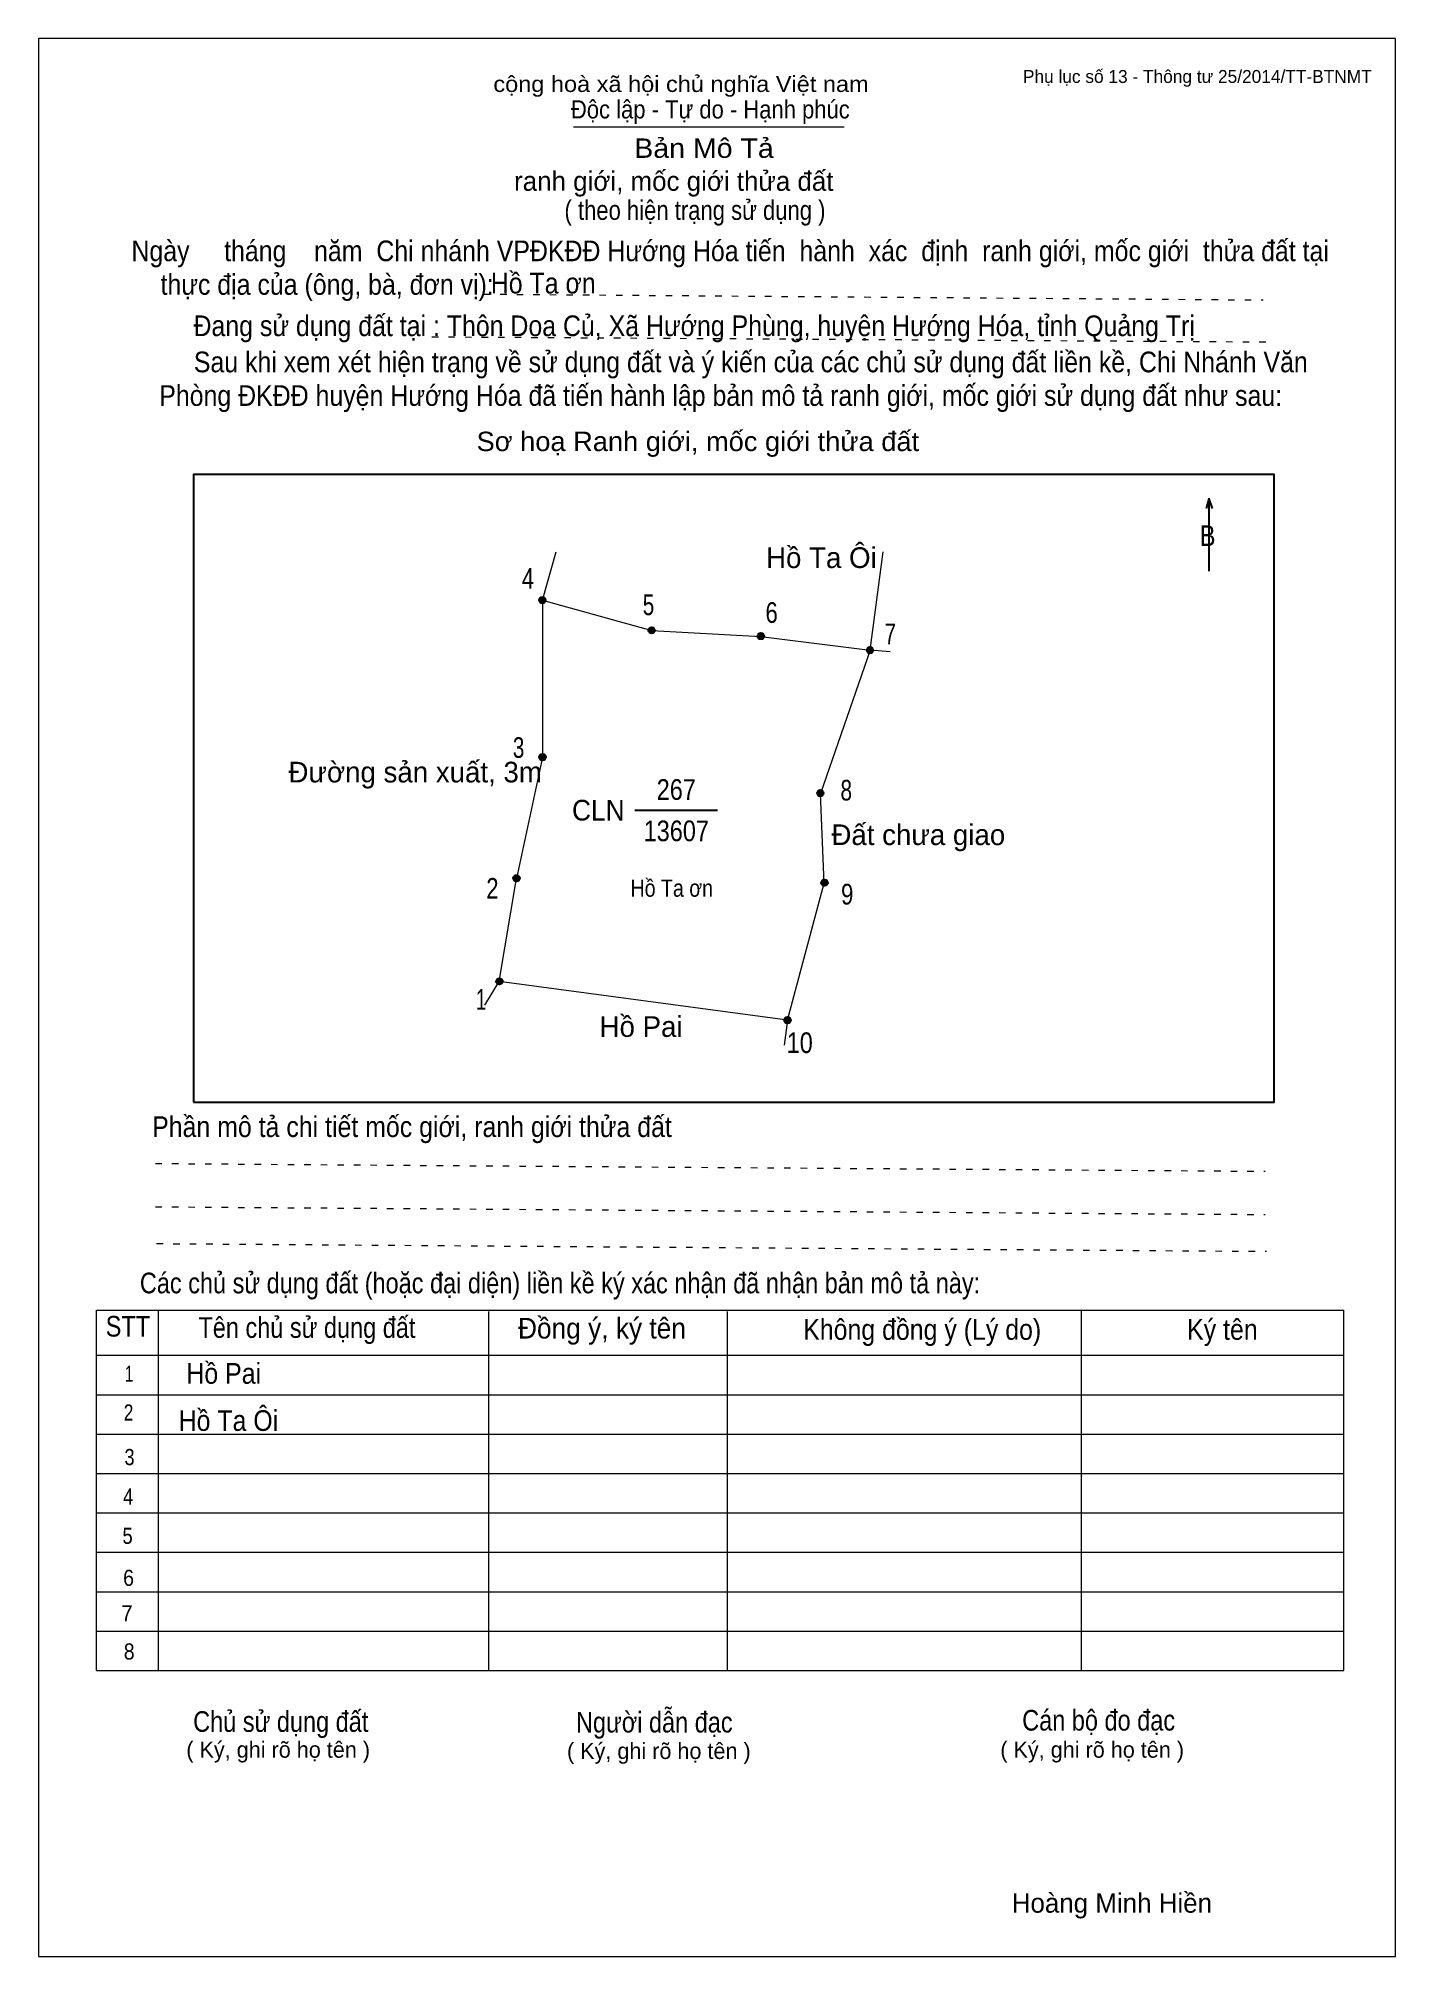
# Model space of a CAD drawing. Header units: centimetres. Extents: x 0 to 21, y 0 to 29.7.
import ezdxf
from ezdxf.enums import TextEntityAlignment as Align

# ---------------------------------------------------------------- set-up
doc = ezdxf.new("R2010")
doc.units = ezdxf.units.CM
doc.header["$LTSCALE"] = 0.13
doc.linetypes.add('DOTTED', pattern=[1.5, 0.3, -1.2])
for name, color, linetype, lineweight in [('1', 7, 'Continuous', 13), ('32', 7, 'Continuous', 25), ('33', 7, 'Continuous', 25), ('6', 7, 'Continuous', 13), ('62', 7, 'Continuous', 13)]:
    doc.layers.add(name, color=color, linetype=linetype, lineweight=lineweight)
for name, color, linetype in [('2', 7, 'Continuous'), ('34', 7, 'Continuous'), ('63', 7, 'Continuous')]:
    doc.layers.add(name, color=color, linetype=linetype)

msp = doc.modelspace()

# ---------------------------------------------------------------- hatches: boundary and pattern name
at = {"layer": '32'}
for points in [[(7.8472, 21, 1), (7.7472, 21, 1)], [(9.5393, 20.5346, 1), (9.4393, 20.5346, 1)], [(11.2283, 20.4457, 1), (11.1283, 20.4457, 1)], [(12.9173, 20.2284, 1), (12.8173, 20.2284, 1)], [(7.8503, 18.5696, 1), (7.7503, 18.5696, 1)], [(12.1488, 18.014, 1), (12.0488, 18.014, 1)], [(7.4485, 16.6957, 1), (7.3485, 16.6957, 1)], [(12.2141, 16.6277, 1), (12.1141, 16.6277, 1)], [(7.1831, 15.1, 1), (7.0831, 15.1, 1)], [(11.6421, 14.5, 1), (11.5421, 14.5, 1)]]:
    msp.add_hatch(color=256, dxfattribs=at).paths.add_polyline_path(points)

# ---------------------------------------------------------------- linework, layer by layer
at = {"layer": '1'}
msp.add_lwpolyline([(21, 0), (21, 29.7), (0, 29.7), (0, 0)], close=True, dxfattribs=at)
at = {"layer": '32'}
for centre in [(7.7972, 21), (9.4893, 20.5346), (11.1783, 20.4457), (12.8673, 20.2284), (7.8003, 18.5696), (12.0988, 18.014), (7.3985, 16.6957), (12.1641, 16.6277), (7.1331, 15.1), (11.5921, 14.5)]:
    msp.add_circle(centre, 0.05, dxfattribs=at)
at = {"layer": '33'}
msp.add_line((9.23, 17.75), (10.51, 17.75), dxfattribs=at)
at = {"layer": '6'}
for p, q in [((7.8, 21), (8.01, 21.75)), ((12.87, 20.23), (13.07, 21.75)), ((12.87, 20.23), (12.1, 18.01)), ((13.18, 20.2), (12.87, 20.23)), ((7.13, 15.1), (7.4, 16.69)), ((6.91, 14.73), (7.13, 15.1)), ((11.59, 14.5), (7.13, 15.1)), ((11.59, 14.5), (11.54, 14.11))]:
    msp.add_line(p, q, dxfattribs=at)
for points in [[(7.8, 21), (7.8, 18.57), (7.4, 16.69)], [(7.8, 21), (9.49, 20.53), (11.18, 20.44), (12.87, 20.23)], [(11.59, 14.5), (12.16, 16.62), (12.1, 18.01)]]:
    msp.add_lwpolyline(points, dxfattribs=at)
at = {"layer": '62'}
for p, q in [((8.28, 28.33), (12.47, 28.33)), ((0.9, 10.01), (20.2, 10.01)), ((0.9, 4.43), (0.9, 10.01)), ((1.86, 4.43), (1.86, 10.01)), ((6.97, 4.43), (6.97, 9.99)), ((10.66, 4.43), (10.66, 9.99)), ((16.14, 4.43), (16.14, 10.01)), ((20.2, 4.43), (20.2, 10.01)), ((0.9, 9.31), (20.2, 9.31)), ((0.9, 8.7), (20.2, 8.7)), ((0.9, 8.09), (20.2, 8.09)), ((0.9, 7.48), (20.2, 7.48)), ((0.9, 6.87), (20.2, 6.87)), ((0.9, 6.26), (20.2, 6.26)), ((0.9, 5.65), (20.2, 5.65)), ((0.9, 5.04), (20.2, 5.04)), ((0.9, 4.43), (20.2, 4.43))]:
    msp.add_line(p, q, dxfattribs=at)
at = {"layer": '62', "linetype": 'DOTTED'}
for p, q in [((6.89, 25.74), (18.95, 25.65)), ((6.09, 25.08), (19.04, 25)), ((1.81, 12.28), (18.98, 12.16)), ((1.81, 11.61), (18.98, 11.49)), ((1.83, 11.04), (19, 10.92))]:
    msp.add_line(p, q, dxfattribs=at)
at = {"layer": '62', "lineweight": 25}
for p, q in [((18.11, 22.58), (18.11, 21.45)), ((18.11, 22.57), (18.07, 22.42)), ((18.11, 22.57), (18.16, 22.42))]:
    msp.add_line(p, q, dxfattribs=at)
msp.add_lwpolyline([(2.4, 13.23), (19.12, 13.23), (19.12, 22.95), (2.4, 22.95)], close=True, dxfattribs=at)

# ---------------------------------------------------------------- texts
at = {"layer": '2', "width": 0.85}
msp.add_text('Hồ Ta ơn', height=0.2666, dxfattribs=at).set_placement((9.8, 16.41), align=Align.CENTER)
at = {"layer": '32'}
for s, width, p in [('4', 0.8, (7.575, 21.18)), ('5', 0.75, (9.44, 20.77)), ('6', 0.8, (11.345, 20.65)), ('7', 0.75, (13.18, 20.32)), ('3', 0.75, (7.43, 18.56)), ('8', 0.75, (12.5, 17.9)), ('2', 0.8, (7.025, 16.38)), ('9', 0.8, (12.515, 16.29)), ('1', 0.65, (6.85, 14.66)), ('10', 0.85, (11.78, 13.99))]:
    msp.add_text(s, height=0.32, dxfattribs=dict(at, width=width)).set_placement(p, align=Align.CENTER)
at = {"layer": '33'}
for s, p in [('Hồ Ta Ôi', (12.115, 21.5)), ('Đường sản xuất, 3m', (5.83, 18.18)), ('Đất chưa giao', (13.615, 17.21)), ('Hồ Pai', (9.325, 14.24))]:
    msp.add_text(s, height=0.32, dxfattribs=at).set_placement(p, align=Align.CENTER)
at = {"layer": '33', "width": 0.85}
for s, p in [('267', (9.87, 17.91)), ('13607', (9.87, 17.27))]:
    msp.add_text(s, height=0.32, dxfattribs=at).set_placement(p, align=Align.CENTER)
at = {"layer": '33', "width": 0.95}
msp.add_text('CLN', height=0.32, dxfattribs=at).set_placement((9.07, 17.59), align=Align.RIGHT)
at = {"layer": '34', "width": 0.9}
for s, p in [('Hồ Ta ơn', (7, 25.75)), ('Hồ Pai', (2.29, 8.87)), ('Hồ Ta Ôi', (2.17, 8.14))]:
    msp.add_text(s, height=0.32, dxfattribs=at).set_placement(p)
at = {"layer": '62'}
for s, height, width, p in [('cộng hoà xã hội chủ nghĩa Việt nam', 0.2474, 1.1, (7.04, 28.87)), ('Độc lập - Tự do - Hạnh phúc', 0.2828, 0.9, (8.24, 28.46)), ('Bản Mô Tả', 0.3, 1.1, (9.22, 27.85)), ('( theo hiện trạng sử dụng )', 0.3, 0.85, (8.14, 26.89)), ('Ngày     tháng    năm  Chi nhánh VPĐKĐĐ Hướng Hóa tiến  hành  xác  định  ranh giới, mốc giới  thửa đất tại ', 0.32, 0.9, (1.44, 26.25)), ('thực địa của (ông, bà, đơn vị): ', 0.32, 0.9, (1.89, 25.73)), ('Đang sử dụng đất tại : Thôn Doa Củ, Xã Hướng Phùng, huyện Hướng Hóa, tỉnh Quảng Trị', 0.32, 0.9, (2.4, 25.09)), ('     Sau khi xem xét hiện trạng về sử dụng đất và ý kiến của các chủ sử dụng đất liền kề, Chi Nhánh Văn ', 0.32, 0.9, (1.87, 24.53)), ('Phòng ĐKĐĐ huyện Hướng Hóa đã tiến hành lập bản mô tả ranh giới, mốc giới sử dụng đất như sau:', 0.32, 0.9, (1.87, 24.01)), ('Sơ hoạ Ranh giới, mốc giới thửa đất', 0.3, 1.05, (6.78, 23.31)), ('B', 0.32, 0.85, (17.97, 21.84)), ('Phần mô tả chi tiết mốc giới, ranh giới thửa đất ', 0.32, 0.9, (1.76, 12.69)), ('Các chủ sử dụng đất (hoặc đại diện) liền kề ký xác nhận đã nhận bản mô tả này:', 0.32, 0.85, (1.57, 10.27))]:
    msp.add_text(s, height=height, dxfattribs=dict(at, width=width)).set_placement(p)
msp.add_text('ranh giới, mốc giới thửa đất', height=0.3, dxfattribs=at).set_placement((7.36, 27.34))
for s, height, width, p in [('STT', 0.32, 0.85, (1.385, 9.6)), ('Tên chủ sử dụng đất', 0.32, 0.85, (4.155, 9.58)), ('Đồng ý, ký tên', 0.32, 0.95, (8.72, 9.57)), ('Không đồng ý (Lý do)', 0.32, 0.9, (13.675, 9.55)), ('Ký tên', 0.32, 0.9, (18.32, 9.55)), ('1', 0.25, 0.7, (1.405, 8.9)), ('2', 0.25, 0.8, (1.395, 8.3)), ('3', 0.25, 0.85, (1.41, 7.61)), ('4', 0.25, 0.85, (1.39, 7)), ('5', 0.25, 0.85, (1.38, 6.39)), ('6', 0.25, 0.9, (1.395, 5.74)), ('7', 0.25, 0.95, (1.37, 5.19)), ('8', 0.25, 0.9, (1.405, 4.6)), ('Người dẫn đạc', 0.32, 0.85, (9.53, 3.47)), ('Chủ sử dụng đất', 0.32, 0.85, (3.75, 3.48)), ('Cán bộ đo đạc', 0.32, 0.85, (16.405, 3.5))]:
    msp.add_text(s, height=height, dxfattribs=dict(at, width=width)).set_placement(p, align=Align.CENTER)
for p in [(3.71, 3.08), (9.6, 3.06), (16.305, 3.08)]:
    msp.add_text('( Ký, ghi rõ họ tên )', height=0.25, dxfattribs=at).set_placement(p, align=Align.CENTER)
at = {"layer": '63'}
msp.add_text('Phụ lục số 13 - Thông tư 25/2014/TT-BTNMT', height=0.2, dxfattribs=at).set_placement((20.63, 29.01), align=Align.RIGHT)
for s, height, p in [('D', 0.00042, (7.8002, 21.01)), ('Hoàng Minh Hiền', 0.3, (16.61, 0.68))]:
    msp.add_text(s, height=height, dxfattribs=at).set_placement(p, align=Align.CENTER)

doc.saveas('drawing.dxf')
